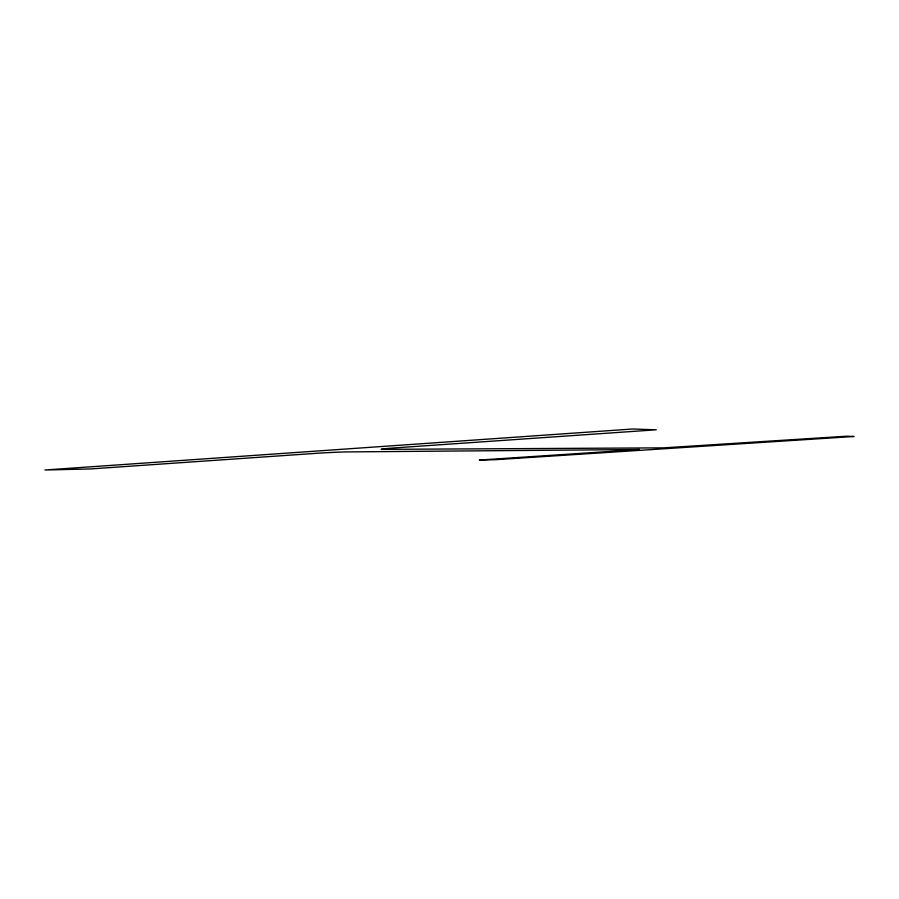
<?xml version="1.0" encoding="UTF-8"?>
<svg xmlns="http://www.w3.org/2000/svg" width="899" height="899" viewBox="0 0 899 899"><rect width="100%" height="100%" fill="white"/><g stroke="black" fill="none" stroke-linecap="round" stroke-linejoin="round"><path stroke-width="1.35" d="M639.425 449.511L479.347 460.052L495.742 459.681L854.05 436.476L846.476 436.217L663.586 447.859L383.502 449.354A24.138 0.607 -3.3 0 1 394.83 447.893L656.281 429.801L632.682 429.003L44.95 469.997L90.372 468.952L313.863 453.489A23.812 0.584 -3.2 0 1 346.272 451.927L639.425 449.511"/></g></svg>
